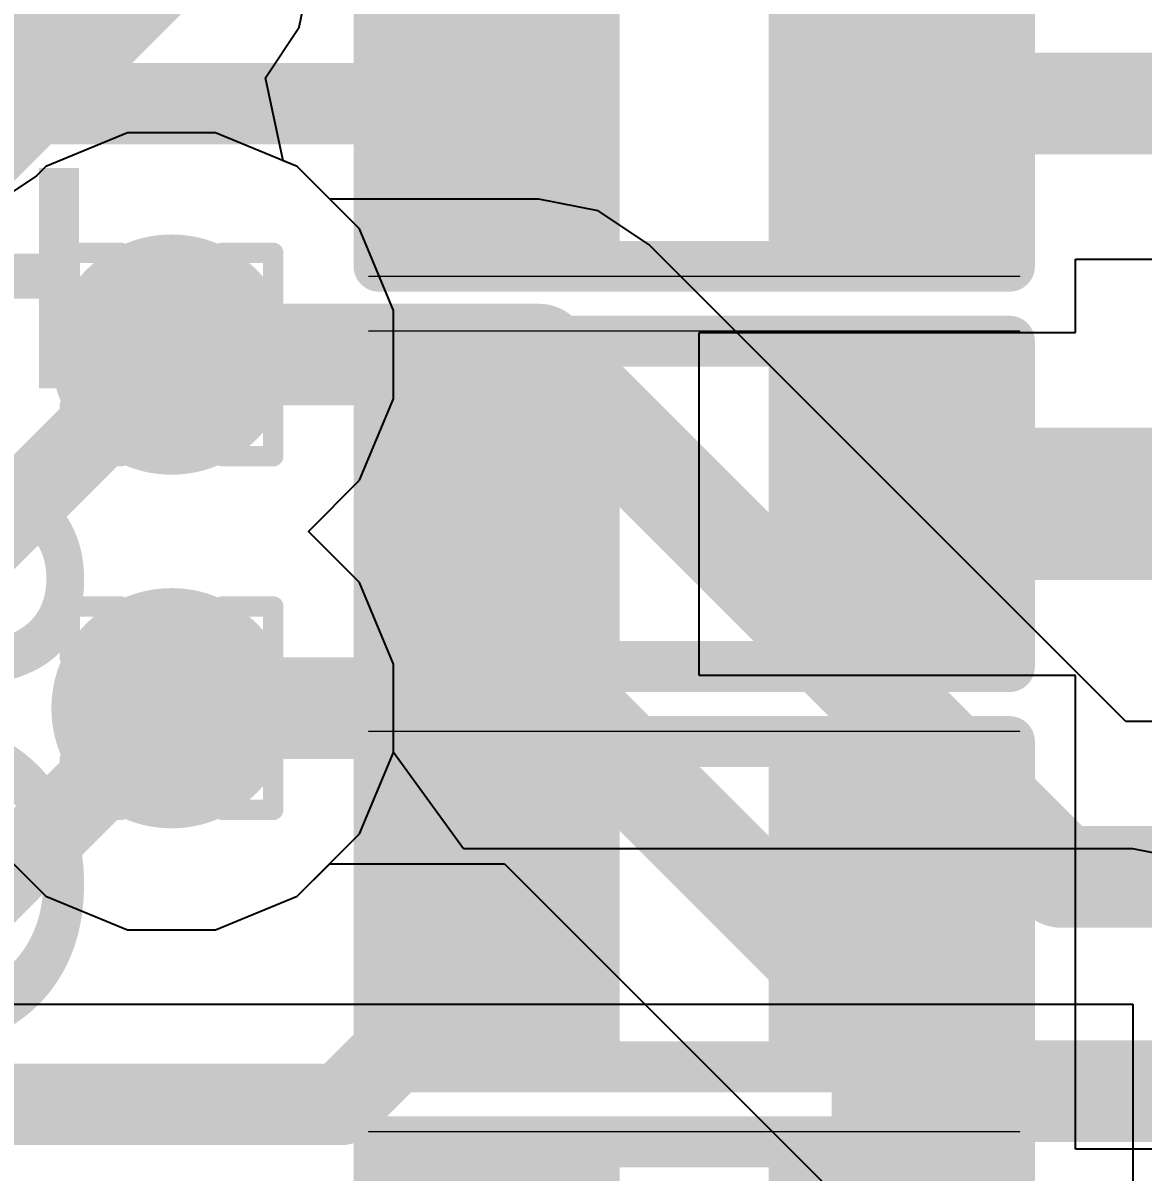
# Model space of a CAD drawing. Header units: inches. Extents: x -11 to 5379, y 0 to 5429.
# Drawn here: x 208.632 to 211.429, y 40.438 to 43.308 of the extents above; entities that cross this region are included whole.
import ezdxf

# ---------------------------------------------------------------- set-up
doc = ezdxf.new("R2010")
doc.units = ezdxf.units.IN
for name, color, linetype in [('Bottom Layer', 5, 'Continuous'), ('Drill Drawing', 1, 'Continuous'), ('GND', 16, 'Continuous'), ('PWR', 76, 'Continuous'), ('Top Layer', 1, 'Continuous'), ('Top Overlay', 2, 'Continuous'), ('Top Paste', 8, 'Continuous'), ('Top Solder', 216, 'Continuous'), ('Via Holes', 16, 'Continuous')]:
    doc.layers.add(name, color=color, linetype=linetype)
doc.styles.add('Arial', font='', dxfattribs={"height": 0.2})
doc.styles.get('Arial').set_extended_font_data('Arial')

# ---------------------------------------------------------------- blocks, each defined once
blk = doc.blocks.new('R___0402_253')
at = {"layer": 'Top Layer'}
for points in [[(-0.6985, -0.3175), (-0.6985, 0.3175), (-0.2413, 0.3175), (-0.2413, -0.3175)], [(0.2413, -0.3175), (0.2413, 0.3175), (0.6985, 0.3175), (0.6985, -0.3175)]]:
    blk.add_hatch(color=1, dxfattribs=at).paths.add_polyline_path(points)
at = {"layer": 'Top Paste'}
for points in [[(-0.6985, -0.3175), (-0.6985, 0.3175), (-0.2413, 0.3175), (-0.2413, -0.3175)], [(0.2413, -0.3175), (0.2413, 0.3175), (0.6985, 0.3175), (0.6985, -0.3175)]]:
    blk.add_hatch(color=8, dxfattribs=at).paths.add_polyline_path(points)
at = {"layer": 'Top Solder'}
for points in [[(-0.7535, -0.3725), (-0.7535, 0.3725), (-0.1863, 0.3725), (-0.1863, -0.3725)], [(0.1863, -0.3725), (0.1863, 0.3725), (0.7535, 0.3725), (0.7535, -0.3725)]]:
    blk.add_hatch(color=216, dxfattribs=at).paths.add_polyline_path(points)
at = {"layer": 'Top Overlay'}
for points in [[(-0.7874, -0.4064, 0.127, 0.127, 0), (-0.7874, 0.4064, 0.127, 0.127, 0)], [(-0.7874, 0.4064, 0.127, 0.127, 0), (0.7874, 0.4064, 0.127, 0.127, 0)], [(0.7874, -0.4064, 0.127, 0.127, 0), (0.7874, 0.4064, 0.127, 0.127, 0)], [(-0.7874, -0.4064, 0.127, 0.127, 0), (0.7874, -0.4064, 0.127, 0.127, 0)], [(-0.8128, -0.4318, 0.00323, 0.00323, 0), (0.8128, -0.4318, 0.00323, 0.00323, 0)]]:
    blk.add_lwpolyline(points, format="xyseb", dxfattribs=at)
for points in [[(-0.8191, 0.4064, 0.0635, 0.0635, 1), (-0.7556, 0.4064, 0.0635, 0.0635, 1)], [(-0.8191, 0.4064, 0.0635, 0.0635, 1), (-0.7556, 0.4064, 0.0635, 0.0635, 1)], [(0.7556, 0.4064, 0.0635, 0.0635, 1), (0.8191, 0.4064, 0.0635, 0.0635, 1)], [(0.7556, 0.4064, 0.0635, 0.0635, 1), (0.8191, 0.4064, 0.0635, 0.0635, 1)], [(-0.8191, -0.4064, 0.0635, 0.0635, 1), (-0.7556, -0.4064, 0.0635, 0.0635, 1)], [(-0.8191, -0.4064, 0.0635, 0.0635, 1), (-0.7556, -0.4064, 0.0635, 0.0635, 1)], [(0.7556, -0.4064, 0.0635, 0.0635, 1), (0.8191, -0.4064, 0.0635, 0.0635, 1)], [(0.7556, -0.4064, 0.0635, 0.0635, 1), (0.8191, -0.4064, 0.0635, 0.0635, 1)], [(-0.8136, -0.4318, 0.00161, 0.00161, 1), (-0.812, -0.4318, 0.00161, 0.00161, 1)], [(0.812, -0.4318, 0.00161, 0.00161, 1), (0.8136, -0.4318, 0.00161, 0.00161, 1)]]:
    blk.add_lwpolyline(points, format="xyseb", close=True, dxfattribs=at)
blk = doc.blocks.new('R___0402_264')
at = {"layer": 'Top Layer'}
for points in [[(-0.6985, -0.3175), (-0.6985, 0.3175), (-0.2413, 0.3175), (-0.2413, -0.3175)], [(0.2413, -0.3175), (0.2413, 0.3175), (0.6985, 0.3175), (0.6985, -0.3175)]]:
    blk.add_hatch(color=1, dxfattribs=at).paths.add_polyline_path(points)
at = {"layer": 'Top Paste'}
for points in [[(-0.6985, -0.3175), (-0.6985, 0.3175), (-0.2413, 0.3175), (-0.2413, -0.3175)], [(0.2413, -0.3175), (0.2413, 0.3175), (0.6985, 0.3175), (0.6985, -0.3175)]]:
    blk.add_hatch(color=8, dxfattribs=at).paths.add_polyline_path(points)
at = {"layer": 'Top Solder'}
for points in [[(-0.7535, -0.3725), (-0.7535, 0.3725), (-0.1863, 0.3725), (-0.1863, -0.3725)], [(0.1863, -0.3725), (0.1863, 0.3725), (0.7535, 0.3725), (0.7535, -0.3725)]]:
    blk.add_hatch(color=216, dxfattribs=at).paths.add_polyline_path(points)
at = {"layer": 'Top Overlay'}
for points in [[(-0.7874, 0.4064, 0.127, 0.127, 0), (-0.7874, -0.4064, 0.127, 0.127, 0)], [(0.7874, 0.4064, 0.127, 0.127, 0), (-0.7874, 0.4064, 0.127, 0.127, 0)], [(0.7874, 0.4064, 0.127, 0.127, 0), (0.7874, -0.4064, 0.127, 0.127, 0)], [(0.7874, -0.4064, 0.127, 0.127, 0), (-0.7874, -0.4064, 0.127, 0.127, 0)], [(0.8128, -0.4318, 0.00323, 0.00323, 0), (-0.8128, -0.4318, 0.00323, 0.00323, 0)]]:
    blk.add_lwpolyline(points, format="xyseb", dxfattribs=at)
for points in [[(-0.8191, 0.4064, 0.0635, 0.0635, 1), (-0.7556, 0.4064, 0.0635, 0.0635, 1)], [(-0.8191, 0.4064, 0.0635, 0.0635, 1), (-0.7556, 0.4064, 0.0635, 0.0635, 1)], [(0.7556, 0.4064, 0.0635, 0.0635, 1), (0.8191, 0.4064, 0.0635, 0.0635, 1)], [(0.7556, 0.4064, 0.0635, 0.0635, 1), (0.8191, 0.4064, 0.0635, 0.0635, 1)], [(-0.8191, -0.4064, 0.0635, 0.0635, 1), (-0.7556, -0.4064, 0.0635, 0.0635, 1)], [(-0.8191, -0.4064, 0.0635, 0.0635, 1), (-0.7556, -0.4064, 0.0635, 0.0635, 1)], [(0.7556, -0.4064, 0.0635, 0.0635, 1), (0.8191, -0.4064, 0.0635, 0.0635, 1)], [(0.7556, -0.4064, 0.0635, 0.0635, 1), (0.8191, -0.4064, 0.0635, 0.0635, 1)], [(-0.8136, -0.4318, 0.00161, 0.00161, 1), (-0.812, -0.4318, 0.00161, 0.00161, 1)], [(0.812, -0.4318, 0.00161, 0.00161, 1), (0.8136, -0.4318, 0.00161, 0.00161, 1)]]:
    blk.add_lwpolyline(points, format="xyseb", close=True, dxfattribs=at)
blk = doc.blocks.new('R___0402_265')
at = {"layer": 'Top Layer'}
for points in [[(-0.6985, -0.3175), (-0.6985, 0.3175), (-0.2413, 0.3175), (-0.2413, -0.3175)], [(0.2413, -0.3175), (0.2413, 0.3175), (0.6985, 0.3175), (0.6985, -0.3175)]]:
    blk.add_hatch(color=1, dxfattribs=at).paths.add_polyline_path(points)
at = {"layer": 'Top Paste'}
for points in [[(-0.6985, -0.3175), (-0.6985, 0.3175), (-0.2413, 0.3175), (-0.2413, -0.3175)], [(0.2413, -0.3175), (0.2413, 0.3175), (0.6985, 0.3175), (0.6985, -0.3175)]]:
    blk.add_hatch(color=8, dxfattribs=at).paths.add_polyline_path(points)
at = {"layer": 'Top Solder'}
for points in [[(-0.7535, -0.3725), (-0.7535, 0.3725), (-0.1863, 0.3725), (-0.1863, -0.3725)], [(0.1863, -0.3725), (0.1863, 0.3725), (0.7535, 0.3725), (0.7535, -0.3725)]]:
    blk.add_hatch(color=216, dxfattribs=at).paths.add_polyline_path(points)
at = {"layer": 'Top Overlay'}
for points in [[(-0.7874, 0.4064, 0.127, 0.127, 0), (-0.7874, -0.4064, 0.127, 0.127, 0)], [(0.7874, 0.4064, 0.127, 0.127, 0), (-0.7874, 0.4064, 0.127, 0.127, 0)], [(0.7874, 0.4064, 0.127, 0.127, 0), (0.7874, -0.4064, 0.127, 0.127, 0)], [(0.7874, -0.4064, 0.127, 0.127, 0), (-0.7874, -0.4064, 0.127, 0.127, 0)], [(0.8128, -0.4318, 0.00323, 0.00323, 0), (-0.8128, -0.4318, 0.00323, 0.00323, 0)]]:
    blk.add_lwpolyline(points, format="xyseb", dxfattribs=at)
for points in [[(-0.8191, 0.4064, 0.0635, 0.0635, 1), (-0.7556, 0.4064, 0.0635, 0.0635, 1)], [(-0.8191, 0.4064, 0.0635, 0.0635, 1), (-0.7556, 0.4064, 0.0635, 0.0635, 1)], [(0.7556, 0.4064, 0.0635, 0.0635, 1), (0.8191, 0.4064, 0.0635, 0.0635, 1)], [(0.7556, 0.4064, 0.0635, 0.0635, 1), (0.8191, 0.4064, 0.0635, 0.0635, 1)], [(-0.8191, -0.4064, 0.0635, 0.0635, 1), (-0.7556, -0.4064, 0.0635, 0.0635, 1)], [(-0.8191, -0.4064, 0.0635, 0.0635, 1), (-0.7556, -0.4064, 0.0635, 0.0635, 1)], [(0.7556, -0.4064, 0.0635, 0.0635, 1), (0.8191, -0.4064, 0.0635, 0.0635, 1)], [(0.7556, -0.4064, 0.0635, 0.0635, 1), (0.8191, -0.4064, 0.0635, 0.0635, 1)], [(-0.8136, -0.4318, 0.00161, 0.00161, 1), (-0.812, -0.4318, 0.00161, 0.00161, 1)], [(0.812, -0.4318, 0.00161, 0.00161, 1), (0.8136, -0.4318, 0.00161, 0.00161, 1)]]:
    blk.add_lwpolyline(points, format="xyseb", close=True, dxfattribs=at)
blk = doc.blocks.new('R___0402_268')
at = {"layer": 'Top Layer'}
for points in [[(-0.6985, -0.3175), (-0.6985, 0.3175), (-0.2413, 0.3175), (-0.2413, -0.3175)], [(0.2413, -0.3175), (0.2413, 0.3175), (0.6985, 0.3175), (0.6985, -0.3175)]]:
    blk.add_hatch(color=1, dxfattribs=at).paths.add_polyline_path(points)
at = {"layer": 'Top Paste'}
for points in [[(-0.6985, -0.3175), (-0.6985, 0.3175), (-0.2413, 0.3175), (-0.2413, -0.3175)], [(0.2413, -0.3175), (0.2413, 0.3175), (0.6985, 0.3175), (0.6985, -0.3175)]]:
    blk.add_hatch(color=8, dxfattribs=at).paths.add_polyline_path(points)
at = {"layer": 'Top Solder'}
for points in [[(-0.7535, -0.3725), (-0.7535, 0.3725), (-0.1863, 0.3725), (-0.1863, -0.3725)], [(0.1863, -0.3725), (0.1863, 0.3725), (0.7535, 0.3725), (0.7535, -0.3725)]]:
    blk.add_hatch(color=216, dxfattribs=at).paths.add_polyline_path(points)
at = {"layer": 'Top Overlay'}
for points in [[(-0.7874, 0.4064, 0.127, 0.127, 0), (-0.7874, -0.4064, 0.127, 0.127, 0)], [(0.7874, 0.4064, 0.127, 0.127, 0), (-0.7874, 0.4064, 0.127, 0.127, 0)], [(0.7874, 0.4064, 0.127, 0.127, 0), (0.7874, -0.4064, 0.127, 0.127, 0)], [(0.7874, -0.4064, 0.127, 0.127, 0), (-0.7874, -0.4064, 0.127, 0.127, 0)], [(0.8128, -0.4318, 0.00323, 0.00323, 0), (-0.8128, -0.4318, 0.00323, 0.00323, 0)]]:
    blk.add_lwpolyline(points, format="xyseb", dxfattribs=at)
for points in [[(-0.8191, 0.4064, 0.0635, 0.0635, 1), (-0.7556, 0.4064, 0.0635, 0.0635, 1)], [(-0.8191, 0.4064, 0.0635, 0.0635, 1), (-0.7556, 0.4064, 0.0635, 0.0635, 1)], [(0.7556, 0.4064, 0.0635, 0.0635, 1), (0.8191, 0.4064, 0.0635, 0.0635, 1)], [(0.7556, 0.4064, 0.0635, 0.0635, 1), (0.8191, 0.4064, 0.0635, 0.0635, 1)], [(-0.8191, -0.4064, 0.0635, 0.0635, 1), (-0.7556, -0.4064, 0.0635, 0.0635, 1)], [(-0.8191, -0.4064, 0.0635, 0.0635, 1), (-0.7556, -0.4064, 0.0635, 0.0635, 1)], [(0.7556, -0.4064, 0.0635, 0.0635, 1), (0.8191, -0.4064, 0.0635, 0.0635, 1)], [(0.7556, -0.4064, 0.0635, 0.0635, 1), (0.8191, -0.4064, 0.0635, 0.0635, 1)], [(-0.8136, -0.4318, 0.00161, 0.00161, 1), (-0.812, -0.4318, 0.00161, 0.00161, 1)], [(0.812, -0.4318, 0.00161, 0.00161, 1), (0.8136, -0.4318, 0.00161, 0.00161, 1)]]:
    blk.add_lwpolyline(points, format="xyseb", close=True, dxfattribs=at)
blk = doc.blocks.new('C___0402_639')
at = {"layer": 'Top Layer'}
for points in [[(-0.6985, -0.3175), (-0.6985, 0.3175), (-0.2413, 0.3175), (-0.2413, -0.3175)], [(0.2413, -0.3175), (0.2413, 0.3175), (0.6985, 0.3175), (0.6985, -0.3175)]]:
    blk.add_hatch(color=1, dxfattribs=at).paths.add_polyline_path(points)
at = {"layer": 'Top Paste'}
for points in [[(-0.6985, -0.3175), (-0.6985, 0.3175), (-0.2413, 0.3175), (-0.2413, -0.3175)], [(0.2413, -0.3175), (0.2413, 0.3175), (0.6985, 0.3175), (0.6985, -0.3175)]]:
    blk.add_hatch(color=8, dxfattribs=at).paths.add_polyline_path(points)
at = {"layer": 'Top Solder'}
for points in [[(-0.7585, -0.3775), (-0.7585, 0.3775), (-0.1813, 0.3775), (-0.1813, -0.3775)], [(0.1813, -0.3775), (0.1813, 0.3775), (0.7585, 0.3775), (0.7585, -0.3775)]]:
    blk.add_hatch(color=216, dxfattribs=at).paths.add_polyline_path(points)
at = {"layer": 'Top Overlay'}
for points in [[(-0.7874, 0.4064, 0.127, 0.127, 0), (-0.7874, -0.4064, 0.127, 0.127, 0)], [(-0.7874, 0.4064, 0.127, 0.127, 0), (-0.2794, 0.4064, 0.127, 0.127, 0)], [(0.2794, 0.4064, 0.127, 0.127, 0), (0.7874, 0.4064, 0.127, 0.127, 0)], [(0.7874, 0.4064, 0.127, 0.127, 0), (0.7874, -0.4064, 0.127, 0.127, 0)], [(-0.7874, -0.4064, 0.127, 0.127, 0), (-0.2794, -0.4064, 0.127, 0.127, 0)], [(0.2794, -0.4064, 0.127, 0.127, 0), (0.7874, -0.4064, 0.127, 0.127, 0)]]:
    blk.add_lwpolyline(points, format="xyseb", dxfattribs=at)
for points in [[(-0.8191, 0.4064, 0.0635, 0.0635, 1), (-0.7556, 0.4064, 0.0635, 0.0635, 1)], [(-0.8191, 0.4064, 0.0635, 0.0635, 1), (-0.7556, 0.4064, 0.0635, 0.0635, 1)], [(-0.3111, 0.4064, 0.0635, 0.0635, 1), (-0.2477, 0.4064, 0.0635, 0.0635, 1)], [(0.2477, 0.4064, 0.0635, 0.0635, 1), (0.3111, 0.4064, 0.0635, 0.0635, 1)], [(0.7556, 0.4064, 0.0635, 0.0635, 1), (0.8191, 0.4064, 0.0635, 0.0635, 1)], [(0.7556, 0.4064, 0.0635, 0.0635, 1), (0.8191, 0.4064, 0.0635, 0.0635, 1)], [(-0.8191, -0.4064, 0.0635, 0.0635, 1), (-0.7556, -0.4064, 0.0635, 0.0635, 1)], [(-0.8191, -0.4064, 0.0635, 0.0635, 1), (-0.7556, -0.4064, 0.0635, 0.0635, 1)], [(-0.3111, -0.4064, 0.0635, 0.0635, 1), (-0.2477, -0.4064, 0.0635, 0.0635, 1)], [(0.2477, -0.4064, 0.0635, 0.0635, 1), (0.3111, -0.4064, 0.0635, 0.0635, 1)], [(0.7556, -0.4064, 0.0635, 0.0635, 1), (0.8191, -0.4064, 0.0635, 0.0635, 1)], [(0.7556, -0.4064, 0.0635, 0.0635, 1), (0.8191, -0.4064, 0.0635, 0.0635, 1)]]:
    blk.add_lwpolyline(points, format="xyseb", close=True, dxfattribs=at)

msp = doc.modelspace()

# ---------------------------------------------------------------- hatches: boundary and pattern name
at = {"layer": 'Bottom Layer'}
h = msp.add_hatch(color=5, dxfattribs=at)
edge = h.paths.add_edge_path()
edge.add_arc((209.0032, 42.48), 0.3, 0, 360)
h = msp.add_hatch(color=5, dxfattribs=at)
edge = h.paths.add_edge_path()
edge.add_arc((209.0032, 41.5966), 0.3, 0, 360)
at = {"layer": 'GND'}
h = msp.add_hatch(color=16, dxfattribs=at)
edge = h.paths.add_edge_path()
edge.add_arc((209.0032, 42.48), 0.3, 0, 360)
h = msp.add_hatch(color=16, dxfattribs=at)
edge = h.paths.add_edge_path()
edge.add_arc((209.0032, 41.5966), 0.3, 0, 360)
at = {"layer": 'PWR'}
h = msp.add_hatch(color=76, dxfattribs=at)
edge = h.paths.add_edge_path()
edge.add_arc((209.0032, 42.48), 0.3, 0, 360)
h = msp.add_hatch(color=76, dxfattribs=at)
edge = h.paths.add_edge_path()
edge.add_arc((209.0032, 41.5966), 0.3, 0, 360)
at = {"layer": 'Top Layer'}
h = msp.add_hatch(color=1, dxfattribs=at)
edge = h.paths.add_edge_path()
edge.add_arc((209.0032, 42.48), 0.3, 0, 360)
h = msp.add_hatch(color=1, dxfattribs=at)
edge = h.paths.add_edge_path()
edge.add_arc((209.0032, 41.5966), 0.3, 0, 360)
at = {"layer": 'Via Holes'}
h = msp.add_hatch(color=7, dxfattribs=at)
edge = h.paths.add_edge_path()
edge.add_arc((209.0032, 42.48), 0.15, 0, 360)
h = msp.add_hatch(color=7, dxfattribs=at)
edge = h.paths.add_edge_path()
edge.add_arc((209.0032, 41.5966), 0.15, 0, 360)

# ---------------------------------------------------------------- linework, layer by layer
at = {"layer": 'Bottom Layer'}
for p, q in [((209.3223, 43.2975), (209.3519, 43.4462)), ((209.2381, 43.1715), (209.3223, 43.2975)), ((209.2821, 42.9641), (209.2381, 43.1715)), ((209.317, 42.9496), (209.2821, 42.9641)), ((209.3982, 42.8684), (209.317, 42.9496)), ((209.9204, 42.8684), (209.3982, 42.8684)), ((210.069, 42.8389), (209.9204, 42.8684)), ((210.1951, 42.7547), (210.069, 42.8389)), ((211.3861, 41.5636), (210.1951, 42.7547)), ((216.4287, 41.5636), (211.3861, 41.5636)), ((208.5336, 41.2828), (208.6894, 41.1269)), ((209.317, 41.1269), (209.3982, 41.2081)), ((209.3982, 41.2081), (209.835, 41.2081)), ((209.835, 41.2081), (210.6778, 40.3653)), ((208.6894, 41.1269), (208.893, 41.0426)), ((209.1134, 41.0426), (209.317, 41.1269)), ((208.893, 41.0426), (209.1134, 41.0426))]:
    msp.add_line(p, q, dxfattribs=at)
for points in [[(207.9972, 42.48, 0.254, 0.254, 0), (208.9634, 43.4462, 0.254, 0.254, 0)], [(209.0032, 42.48, 0.254, 0.254, 0), (209.9204, 42.48, 0.254, 0.254, 0)], [(209.9204, 42.48, 0.254, 0.254, 0), (211.2252, 41.1752, 0.254, 0.254, 0)], [(209.0032, 41.5966, 0.254, 0.254, 0), (209.9959, 41.5966, 0.254, 0.254, 0)], [(209.9959, 41.5966, 0.254, 0.254, 0), (210.9525, 40.64, 0.254, 0.254, 0)], [(211.2252, 41.1752, 0.254, 0.254, 0), (216.8237, 41.1752, 0.254, 0.254, 0)], [(210.9525, 40.64, 0.254, 0.254, 0), (214.249, 40.64, 0.254, 0.254, 0)]]:
    msp.add_lwpolyline(points, format="xyseb", dxfattribs=at)
for points in [[(208.9397, 42.48, 0.127, 0.127, 1), (209.0667, 42.48, 0.127, 0.127, 1)], [(209.8569, 42.48, 0.127, 0.127, 1), (209.9839, 42.48, 0.127, 0.127, 1)], [(209.8569, 42.48, 0.127, 0.127, 1), (209.9839, 42.48, 0.127, 0.127, 1)], [(208.9397, 41.5966, 0.127, 0.127, 1), (209.0667, 41.5966, 0.127, 0.127, 1)], [(209.9324, 41.5966, 0.127, 0.127, 1), (210.0594, 41.5966, 0.127, 0.127, 1)], [(209.9324, 41.5966, 0.127, 0.127, 1), (210.0594, 41.5966, 0.127, 0.127, 1)], [(211.1617, 41.1752, 0.127, 0.127, 1), (211.2887, 41.1752, 0.127, 0.127, 1)], [(211.1617, 41.1752, 0.127, 0.127, 1), (211.2887, 41.1752, 0.127, 0.127, 1)], [(210.889, 40.64, 0.127, 0.127, 1), (211.016, 40.64, 0.127, 0.127, 1)], [(210.889, 40.64, 0.127, 0.127, 1), (211.016, 40.64, 0.127, 0.127, 1)]]:
    msp.add_lwpolyline(points, format="xyseb", close=True, dxfattribs=at)
at = {"layer": 'Drill Drawing'}
for points in [[(208.7492, 42.607, 0.0508, 0.0508, 0), (208.7492, 42.734, 0.0508, 0.0508, 0)], [(208.7492, 42.734, 0.0508, 0.0508, 0), (208.8762, 42.734, 0.0508, 0.0508, 0)], [(208.8762, 42.734, 0.0508, 0.0508, 0), (209.0032, 42.607, 0.0508, 0.0508, 0)], [(209.0032, 42.607, 0.0508, 0.0508, 0), (209.1302, 42.734, 0.0508, 0.0508, 0)], [(209.1302, 42.734, 0.0508, 0.0508, 0), (209.2572, 42.734, 0.0508, 0.0508, 0)], [(209.2572, 42.607, 0.0508, 0.0508, 0), (209.2572, 42.734, 0.0508, 0.0508, 0)], [(208.7492, 42.607, 0.0508, 0.0508, 0), (208.8762, 42.48, 0.0508, 0.0508, 0)], [(209.1302, 42.48, 0.0508, 0.0508, 0), (209.2572, 42.607, 0.0508, 0.0508, 0)], [(208.7492, 42.353, 0.0508, 0.0508, 0), (208.8762, 42.48, 0.0508, 0.0508, 0)], [(209.1302, 42.48, 0.0508, 0.0508, 0), (209.2572, 42.353, 0.0508, 0.0508, 0)], [(208.7492, 42.226, 0.0508, 0.0508, 0), (208.7492, 42.353, 0.0508, 0.0508, 0)], [(208.8762, 42.226, 0.0508, 0.0508, 0), (209.0032, 42.353, 0.0508, 0.0508, 0)], [(209.0032, 42.353, 0.0508, 0.0508, 0), (209.1302, 42.226, 0.0508, 0.0508, 0)], [(209.2572, 42.226, 0.0508, 0.0508, 0), (209.2572, 42.353, 0.0508, 0.0508, 0)], [(208.7492, 42.226, 0.0508, 0.0508, 0), (208.8762, 42.226, 0.0508, 0.0508, 0)], [(209.1302, 42.226, 0.0508, 0.0508, 0), (209.2572, 42.226, 0.0508, 0.0508, 0)], [(208.7492, 41.7236, 0.0508, 0.0508, 0), (208.7492, 41.8506, 0.0508, 0.0508, 0)], [(208.7492, 41.8506, 0.0508, 0.0508, 0), (208.8762, 41.8506, 0.0508, 0.0508, 0)], [(208.8762, 41.8506, 0.0508, 0.0508, 0), (209.0032, 41.7236, 0.0508, 0.0508, 0)], [(209.0032, 41.7236, 0.0508, 0.0508, 0), (209.1302, 41.8506, 0.0508, 0.0508, 0)], [(209.1302, 41.8506, 0.0508, 0.0508, 0), (209.2572, 41.8506, 0.0508, 0.0508, 0)], [(209.2572, 41.7236, 0.0508, 0.0508, 0), (209.2572, 41.8506, 0.0508, 0.0508, 0)], [(208.7492, 41.7236, 0.0508, 0.0508, 0), (208.8762, 41.5966, 0.0508, 0.0508, 0)], [(209.1302, 41.5966, 0.0508, 0.0508, 0), (209.2572, 41.7236, 0.0508, 0.0508, 0)], [(208.7492, 41.4696, 0.0508, 0.0508, 0), (208.8762, 41.5966, 0.0508, 0.0508, 0)], [(209.1302, 41.5966, 0.0508, 0.0508, 0), (209.2572, 41.4696, 0.0508, 0.0508, 0)], [(208.7492, 41.3426, 0.0508, 0.0508, 0), (208.7492, 41.4696, 0.0508, 0.0508, 0)], [(208.8762, 41.3426, 0.0508, 0.0508, 0), (209.0032, 41.4696, 0.0508, 0.0508, 0)], [(209.0032, 41.4696, 0.0508, 0.0508, 0), (209.1302, 41.3426, 0.0508, 0.0508, 0)], [(209.2572, 41.3426, 0.0508, 0.0508, 0), (209.2572, 41.4696, 0.0508, 0.0508, 0)], [(208.7492, 41.3426, 0.0508, 0.0508, 0), (208.8762, 41.3426, 0.0508, 0.0508, 0)], [(209.1302, 41.3426, 0.0508, 0.0508, 0), (209.2572, 41.3426, 0.0508, 0.0508, 0)]]:
    msp.add_lwpolyline(points, format="xyseb", dxfattribs=at)
for points in [[(208.7365, 42.734, 0.0254, 0.0254, 1), (208.7619, 42.734, 0.0254, 0.0254, 1)], [(208.7365, 42.734, 0.0254, 0.0254, 1), (208.7619, 42.734, 0.0254, 0.0254, 1)], [(208.8635, 42.734, 0.0254, 0.0254, 1), (208.8889, 42.734, 0.0254, 0.0254, 1)], [(208.8635, 42.734, 0.0254, 0.0254, 1), (208.8889, 42.734, 0.0254, 0.0254, 1)], [(209.1175, 42.734, 0.0254, 0.0254, 1), (209.1429, 42.734, 0.0254, 0.0254, 1)], [(209.1175, 42.734, 0.0254, 0.0254, 1), (209.1429, 42.734, 0.0254, 0.0254, 1)], [(209.2445, 42.734, 0.0254, 0.0254, 1), (209.2699, 42.734, 0.0254, 0.0254, 1)], [(209.2445, 42.734, 0.0254, 0.0254, 1), (209.2699, 42.734, 0.0254, 0.0254, 1)], [(208.7365, 42.607, 0.0254, 0.0254, 1), (208.7619, 42.607, 0.0254, 0.0254, 1)], [(208.7365, 42.607, 0.0254, 0.0254, 1), (208.7619, 42.607, 0.0254, 0.0254, 1)], [(208.9905, 42.607, 0.0254, 0.0254, 1), (209.0159, 42.607, 0.0254, 0.0254, 1)], [(208.9905, 42.607, 0.0254, 0.0254, 1), (209.0159, 42.607, 0.0254, 0.0254, 1)], [(209.2445, 42.607, 0.0254, 0.0254, 1), (209.2699, 42.607, 0.0254, 0.0254, 1)], [(209.2445, 42.607, 0.0254, 0.0254, 1), (209.2699, 42.607, 0.0254, 0.0254, 1)], [(208.8635, 42.48, 0.0254, 0.0254, 1), (208.8889, 42.48, 0.0254, 0.0254, 1)], [(208.8635, 42.48, 0.0254, 0.0254, 1), (208.8889, 42.48, 0.0254, 0.0254, 1)], [(209.1175, 42.48, 0.0254, 0.0254, 1), (209.1429, 42.48, 0.0254, 0.0254, 1)], [(209.1175, 42.48, 0.0254, 0.0254, 1), (209.1429, 42.48, 0.0254, 0.0254, 1)], [(208.7365, 42.353, 0.0254, 0.0254, 1), (208.7619, 42.353, 0.0254, 0.0254, 1)], [(208.7365, 42.353, 0.0254, 0.0254, 1), (208.7619, 42.353, 0.0254, 0.0254, 1)], [(208.9905, 42.353, 0.0254, 0.0254, 1), (209.0159, 42.353, 0.0254, 0.0254, 1)], [(208.9905, 42.353, 0.0254, 0.0254, 1), (209.0159, 42.353, 0.0254, 0.0254, 1)], [(209.2445, 42.353, 0.0254, 0.0254, 1), (209.2699, 42.353, 0.0254, 0.0254, 1)], [(209.2445, 42.353, 0.0254, 0.0254, 1), (209.2699, 42.353, 0.0254, 0.0254, 1)], [(208.7365, 42.226, 0.0254, 0.0254, 1), (208.7619, 42.226, 0.0254, 0.0254, 1)], [(208.7365, 42.226, 0.0254, 0.0254, 1), (208.7619, 42.226, 0.0254, 0.0254, 1)], [(208.8635, 42.226, 0.0254, 0.0254, 1), (208.8889, 42.226, 0.0254, 0.0254, 1)], [(208.8635, 42.226, 0.0254, 0.0254, 1), (208.8889, 42.226, 0.0254, 0.0254, 1)], [(209.1175, 42.226, 0.0254, 0.0254, 1), (209.1429, 42.226, 0.0254, 0.0254, 1)], [(209.1175, 42.226, 0.0254, 0.0254, 1), (209.1429, 42.226, 0.0254, 0.0254, 1)], [(209.2445, 42.226, 0.0254, 0.0254, 1), (209.2699, 42.226, 0.0254, 0.0254, 1)], [(209.2445, 42.226, 0.0254, 0.0254, 1), (209.2699, 42.226, 0.0254, 0.0254, 1)], [(208.7365, 41.8506, 0.0254, 0.0254, 1), (208.7619, 41.8506, 0.0254, 0.0254, 1)], [(208.7365, 41.8506, 0.0254, 0.0254, 1), (208.7619, 41.8506, 0.0254, 0.0254, 1)], [(208.8635, 41.8506, 0.0254, 0.0254, 1), (208.8889, 41.8506, 0.0254, 0.0254, 1)], [(208.8635, 41.8506, 0.0254, 0.0254, 1), (208.8889, 41.8506, 0.0254, 0.0254, 1)], [(209.1175, 41.8506, 0.0254, 0.0254, 1), (209.1429, 41.8506, 0.0254, 0.0254, 1)], [(209.1175, 41.8506, 0.0254, 0.0254, 1), (209.1429, 41.8506, 0.0254, 0.0254, 1)], [(209.2445, 41.8506, 0.0254, 0.0254, 1), (209.2699, 41.8506, 0.0254, 0.0254, 1)], [(209.2445, 41.8506, 0.0254, 0.0254, 1), (209.2699, 41.8506, 0.0254, 0.0254, 1)], [(208.7365, 41.7236, 0.0254, 0.0254, 1), (208.7619, 41.7236, 0.0254, 0.0254, 1)], [(208.7365, 41.7236, 0.0254, 0.0254, 1), (208.7619, 41.7236, 0.0254, 0.0254, 1)], [(208.9905, 41.7236, 0.0254, 0.0254, 1), (209.0159, 41.7236, 0.0254, 0.0254, 1)], [(208.9905, 41.7236, 0.0254, 0.0254, 1), (209.0159, 41.7236, 0.0254, 0.0254, 1)], [(209.2445, 41.7236, 0.0254, 0.0254, 1), (209.2699, 41.7236, 0.0254, 0.0254, 1)], [(209.2445, 41.7236, 0.0254, 0.0254, 1), (209.2699, 41.7236, 0.0254, 0.0254, 1)], [(208.8635, 41.5966, 0.0254, 0.0254, 1), (208.8889, 41.5966, 0.0254, 0.0254, 1)], [(208.8635, 41.5966, 0.0254, 0.0254, 1), (208.8889, 41.5966, 0.0254, 0.0254, 1)], [(209.1175, 41.5966, 0.0254, 0.0254, 1), (209.1429, 41.5966, 0.0254, 0.0254, 1)], [(209.1175, 41.5966, 0.0254, 0.0254, 1), (209.1429, 41.5966, 0.0254, 0.0254, 1)], [(208.7365, 41.4696, 0.0254, 0.0254, 1), (208.7619, 41.4696, 0.0254, 0.0254, 1)], [(208.7365, 41.4696, 0.0254, 0.0254, 1), (208.7619, 41.4696, 0.0254, 0.0254, 1)], [(208.9905, 41.4696, 0.0254, 0.0254, 1), (209.0159, 41.4696, 0.0254, 0.0254, 1)], [(208.9905, 41.4696, 0.0254, 0.0254, 1), (209.0159, 41.4696, 0.0254, 0.0254, 1)], [(209.2445, 41.4696, 0.0254, 0.0254, 1), (209.2699, 41.4696, 0.0254, 0.0254, 1)], [(209.2445, 41.4696, 0.0254, 0.0254, 1), (209.2699, 41.4696, 0.0254, 0.0254, 1)], [(208.7365, 41.3426, 0.0254, 0.0254, 1), (208.7619, 41.3426, 0.0254, 0.0254, 1)], [(208.7365, 41.3426, 0.0254, 0.0254, 1), (208.7619, 41.3426, 0.0254, 0.0254, 1)], [(208.8635, 41.3426, 0.0254, 0.0254, 1), (208.8889, 41.3426, 0.0254, 0.0254, 1)], [(208.8635, 41.3426, 0.0254, 0.0254, 1), (208.8889, 41.3426, 0.0254, 0.0254, 1)], [(209.1175, 41.3426, 0.0254, 0.0254, 1), (209.1429, 41.3426, 0.0254, 0.0254, 1)], [(209.1175, 41.3426, 0.0254, 0.0254, 1), (209.1429, 41.3426, 0.0254, 0.0254, 1)], [(209.2445, 41.3426, 0.0254, 0.0254, 1), (209.2699, 41.3426, 0.0254, 0.0254, 1)], [(209.2445, 41.3426, 0.0254, 0.0254, 1), (209.2699, 41.3426, 0.0254, 0.0254, 1)]]:
    msp.add_lwpolyline(points, format="xyseb", close=True, dxfattribs=at)
at = {"layer": 'GND'}
for p, q in [((208.893, 43.034), (208.6894, 42.9496)), ((209.1134, 43.034), (208.893, 43.034)), ((209.317, 42.9496), (209.1134, 43.034)), ((208.6894, 42.9496), (208.6662, 42.9264)), ((209.4729, 42.7938), (209.317, 42.9496)), ((208.6662, 42.9264), (208.5002, 42.816)), ((209.5572, 42.5902), (209.4729, 42.7938)), ((209.5572, 42.3698), (209.5572, 42.5902)), ((209.4729, 42.1662), (209.5572, 42.3698)), ((209.345, 42.0383), (209.4729, 42.1662)), ((209.4729, 41.9104), (209.345, 42.0383)), ((209.5572, 41.7068), (209.4729, 41.9104)), ((209.5572, 41.4864), (209.5572, 41.7068)), ((209.4729, 41.2828), (209.5572, 41.4864)), ((208.5336, 41.2828), (208.6894, 41.1269)), ((209.317, 41.1269), (209.4729, 41.2828)), ((208.6894, 41.1269), (208.893, 41.0426)), ((209.1134, 41.0426), (209.317, 41.1269)), ((208.893, 41.0426), (209.1134, 41.0426))]:
    msp.add_line(p, q, dxfattribs=at)
at = {"layer": 'PWR'}
for p, q in [((208.893, 43.034), (208.6894, 42.9496)), ((209.1134, 43.034), (208.893, 43.034)), ((209.317, 42.9496), (209.1134, 43.034)), ((208.6894, 42.9496), (208.6662, 42.9264)), ((209.4729, 42.7938), (209.317, 42.9496)), ((208.6662, 42.9264), (208.5002, 42.816)), ((209.5572, 42.5902), (209.4729, 42.7938)), ((209.5572, 42.3698), (209.5572, 42.5902)), ((209.4729, 42.1662), (209.5572, 42.3698)), ((209.345, 42.0383), (209.4729, 42.1662)), ((209.4729, 41.9104), (209.345, 42.0383)), ((209.5572, 41.7068), (209.4729, 41.9104)), ((209.5572, 41.4864), (209.5572, 41.7068)), ((209.7323, 41.2454), (209.5572, 41.4864)), ((211.4042, 41.2454), (209.7323, 41.2454)), ((211.5529, 41.2159), (211.4042, 41.2454)), ((206.3474, 40.857), (211.4042, 40.857)), ((211.4042, 40.857), (211.4042, 38.661))]:
    msp.add_line(p, q, dxfattribs=at)
at = {"layer": 'Top Layer'}
for p, q in [((211.2611, 42.5355), (211.2611, 42.7185)), ((211.2611, 42.7185), (211.6136, 42.7185)), ((210.3213, 41.6785), (210.3213, 42.5355)), ((210.3213, 42.5355), (211.2611, 42.5355)), ((211.2611, 41.6785), (210.3213, 41.6785)), ((211.2611, 40.4954), (211.2611, 41.6785)), ((211.6902, 40.4954), (211.2611, 40.4954))]:
    msp.add_line(p, q, dxfattribs=at)
for points in [[(210.7785, 43.107, 0.254, 0.254, 0), (212.0086, 43.107, 0.254, 0.254, 0)], [(206.6067, 43.107, 0.2032, 0.2032, 0), (209.8387, 43.107, 0.2032, 0.2032, 0)], [(208.1302, 41.607, 0.2032, 0.2032, 0), (209.0032, 42.48, 0.2032, 0.2032, 0)], [(210.7785, 42.107, 0.381, 0.381, 0), (212.0086, 42.107, 0.381, 0.381, 0)], [(209.8387, 41.107, 0.2032, 0.2032, 0), (209.8387, 42.107, 0.2032, 0.2032, 0)], [(208.5136, 41.107, 0.2032, 0.2032, 0), (209.0032, 41.5966, 0.2032, 0.2032, 0)], [(210.7785, 40.107, 0.254, 0.254, 0), (210.7785, 41.107, 0.254, 0.254, 0)], [(209.8387, 41.0181, 0.2032, 0.2032, 0), (209.8387, 41.107, 0.2032, 0.2032, 0)], [(209.4276, 40.607, 0.2032, 0.2032, 0), (209.8387, 41.0181, 0.2032, 0.2032, 0)], [(206.6067, 40.607, 0.2032, 0.2032, 0), (209.4276, 40.607, 0.2032, 0.2032, 0)]]:
    msp.add_lwpolyline(points, format="xyseb", dxfattribs=at)
for points in [[(210.715, 43.107, 0.127, 0.127, 1), (210.842, 43.107, 0.127, 0.127, 1)], [(209.7879, 43.107, 0.1016, 0.1016, 1), (209.8895, 43.107, 0.1016, 0.1016, 1)], [(208.9524, 42.48, 0.1016, 0.1016, 1), (209.054, 42.48, 0.1016, 0.1016, 1)], [(210.6833, 42.107, 0.1905, 0.1905, 1), (210.8738, 42.107, 0.1905, 0.1905, 1)], [(209.7879, 42.107, 0.1016, 0.1016, 1), (209.8895, 42.107, 0.1016, 0.1016, 1)], [(208.9524, 41.5966, 0.1016, 0.1016, 1), (209.054, 41.5966, 0.1016, 0.1016, 1)], [(210.715, 41.107, 0.127, 0.127, 1), (210.842, 41.107, 0.127, 0.127, 1)], [(209.7879, 41.107, 0.1016, 0.1016, 1), (209.8895, 41.107, 0.1016, 0.1016, 1)], [(209.7879, 41.107, 0.1016, 0.1016, 1), (209.8895, 41.107, 0.1016, 0.1016, 1)], [(209.7879, 41.0181, 0.1016, 0.1016, 1), (209.8895, 41.0181, 0.1016, 0.1016, 1)], [(209.7879, 41.0181, 0.1016, 0.1016, 1), (209.8895, 41.0181, 0.1016, 0.1016, 1)], [(209.3768, 40.607, 0.1016, 0.1016, 1), (209.4784, 40.607, 0.1016, 0.1016, 1)], [(209.3768, 40.607, 0.1016, 0.1016, 1), (209.4784, 40.607, 0.1016, 0.1016, 1)]]:
    msp.add_lwpolyline(points, format="xyseb", close=True, dxfattribs=at)

# ---------------------------------------------------------------- block references
for name, p, rotation in [('C___0402_639', (208.3147, 44.0769), 90), ('R___0402_264', (210.3086, 42.107), 180), ('R___0402_265', (210.3086, 41.107), 180), ('R___0402_268', (210.3086, 40.107), 180)]:
    msp.add_blockref(name, p, dxfattribs=dict(rotation=rotation))
msp.add_blockref('R___0402_253', (210.3086, 43.107))

# ---------------------------------------------------------------- texts
at = {"layer": 'Top Overlay', "style": 'Arial'}
msp.add_text('C91', height=0.9144, rotation=90, dxfattribs=at).set_placement((208.7718, 40.6655))

doc.saveas('drawing.dxf')
